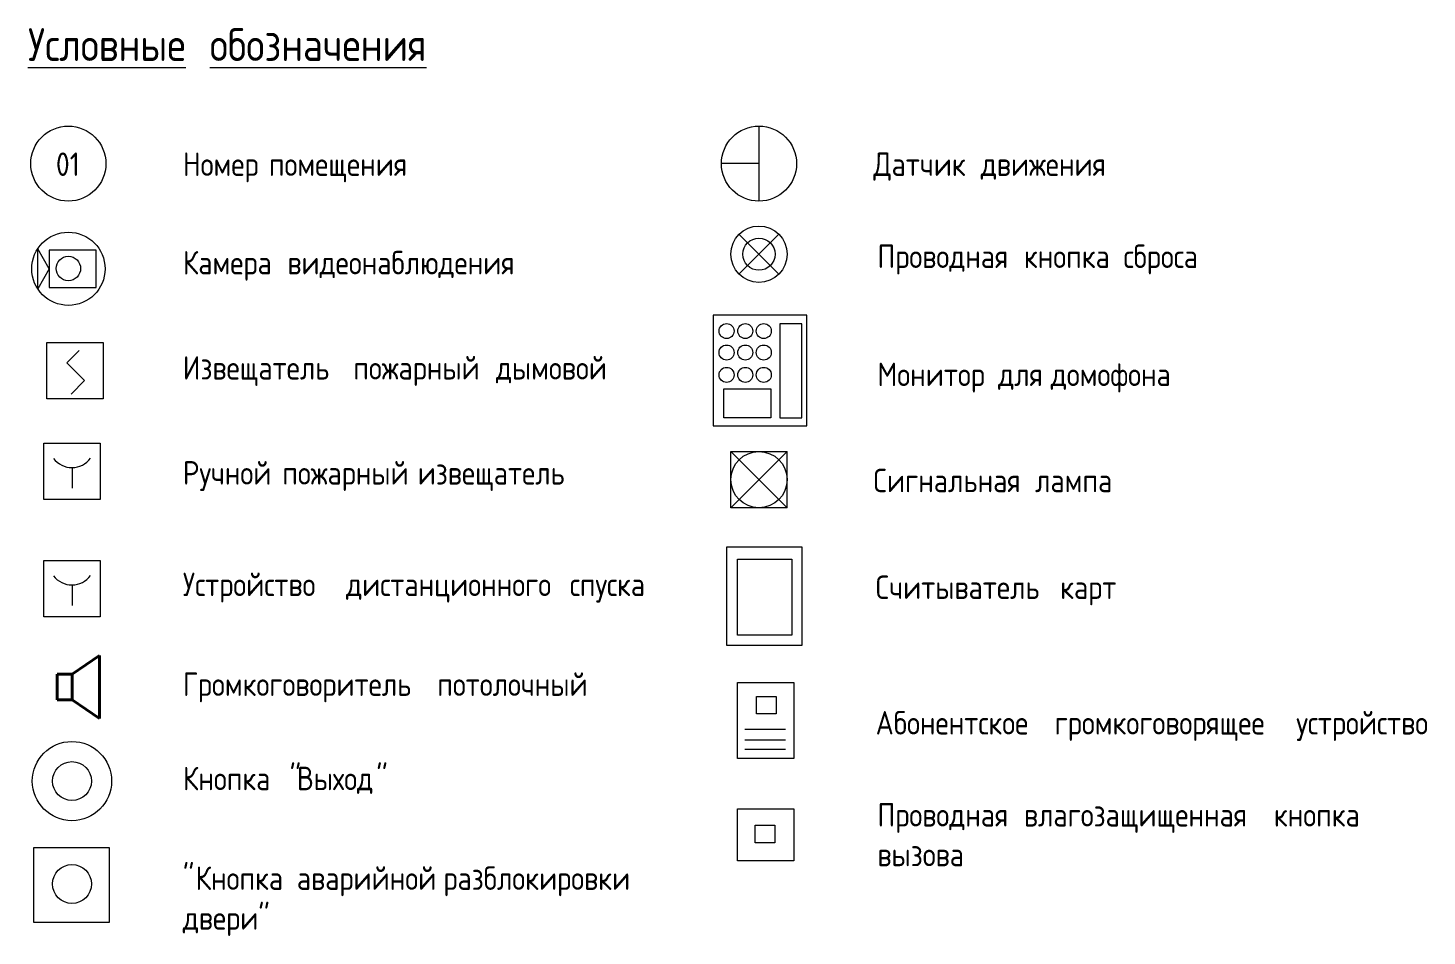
# Model space of a CAD drawing. Header units: millimetres. Extents: x 1311 to 195818, y -8553 to 29000.
# Drawn here: x 1310.6 to 1459.5, y 3093 to 3189.7 of the extents above; entities that cross this region are included whole.
import ezdxf

# ---------------------------------------------------------------- set-up
doc = ezdxf.new("R2010")
doc.units = ezdxf.units.MM
for name, color, linetype, lineweight in [('A-DETL', 7, 'Continuous', 9), ('A-DETL-2', 7, 'Continuous', 40), ('A-DETL-3', 7, 'Continuous', 20), ('G-ANNO-TEXT', 7, 'Continuous', 9)]:
    doc.layers.add(name, color=color, linetype=linetype, lineweight=lineweight)
doc.layers.add('A-DETL-4', color=7, linetype='Continuous', lineweight=9, true_color=0x008040)
doc.styles.add('GOST Common', font='GOST_Common.ttf', dxfattribs={"width": 0.9, "height": 3.5})
doc.styles.add('GOST Common_1', font='GOST_Common.ttf', dxfattribs={"width": 0.9, "height": 2.5})

msp = doc.modelspace()

# ---------------------------------------------------------------- linework, layer by layer
at = {"layer": 'A-DETL'}
for p, q in [((1388.41, 3179.27), (1388.41, 3171.27)), ((1388.41, 3175.27), (1384.41, 3175.27)), ((1312.61, 3156.21), (1318.61, 3156.21)), ((1312.61, 3150.21), (1312.61, 3156.21)), ((1318.61, 3156.21), (1318.61, 3150.21)), ((1316.04, 3155.36), (1314.73, 3154.05)), ((1314.73, 3154.05), (1316.63, 3152.16)), ((1316.63, 3152.16), (1315.19, 3150.72)), ((1318.61, 3150.21), (1312.61, 3150.21)), ((1312.29, 3139.5), (1312.29, 3145.5)), ((1312.29, 3145.5), (1318.27, 3145.5)), ((1318.27, 3145.5), (1318.27, 3139.5)), ((1315.29, 3142.89), (1315.29, 3140.7)), ((1318.27, 3139.5), (1312.29, 3139.5)), ((1386.12, 3120.01), (1392.12, 3120.01)), ((1386.12, 3111.89), (1386.12, 3120.01)), ((1392.12, 3120.01), (1392.12, 3111.89)), ((1388.14, 3118.5), (1390.24, 3118.5)), ((1388.14, 3116.65), (1388.14, 3118.5)), ((1390.24, 3118.5), (1390.24, 3116.65)), ((1390.24, 3116.65), (1388.14, 3116.65)), ((1386.92, 3115.04), (1391.22, 3115.04)), ((1386.92, 3113.9), (1391.22, 3113.9)), ((1386.92, 3112.89), (1391.22, 3112.89)), ((1392.12, 3111.89), (1386.12, 3111.89)), ((1386.12, 3106.56), (1392.12, 3106.56)), ((1386.12, 3101.01), (1386.12, 3106.56)), ((1392.12, 3106.56), (1392.12, 3101.01)), ((1388.01, 3104.79), (1390.11, 3104.79)), ((1388.01, 3102.93), (1388.01, 3104.79)), ((1390.11, 3104.79), (1390.11, 3102.93)), ((1390.11, 3102.93), (1388.01, 3102.93)), ((1392.12, 3101.01), (1386.12, 3101.01))]:
    msp.add_line(p, q, dxfattribs=at)
for centre in [(1314.89, 3175.27), (1388.41, 3175.27)]:
    msp.add_circle(centre, 4, dxfattribs=at)
msp.add_arc((1315.27, 3145.33), 2.44, 216.7613, 324.0228, dxfattribs=at)
at = {"layer": 'A-DETL-2'}
for p, q in [((1315.29, 3120.9), (1318.2, 3122.89)), ((1318.2, 3122.89), (1318.2, 3116.15)), ((1313.72, 3120.9), (1313.72, 3118.14)), ((1315.29, 3120.9), (1313.72, 3120.9)), ((1315.29, 3118.14), (1315.29, 3120.9)), ((1313.72, 3118.14), (1315.29, 3118.14)), ((1315.29, 3118.14), (1318.2, 3116.15))]:
    msp.add_line(p, q, dxfattribs=at)
at = {"layer": 'A-DETL-3'}
for p, q in [((1386.28, 3167.74), (1390.53, 3163.5)), ((1390.53, 3167.74), (1386.28, 3163.5)), ((1312.86, 3164.07), (1311.63, 3166.19)), ((1311.63, 3161.95), (1311.63, 3166.19)), ((1317.86, 3166.05), (1312.86, 3166.05)), ((1312.86, 3166.05), (1312.86, 3162.09)), ((1317.86, 3162.09), (1317.86, 3166.05)), ((1312.86, 3164.07), (1311.63, 3161.95)), ((1312.86, 3162.09), (1317.86, 3162.09)), ((1393.52, 3159.12), (1383.52, 3159.12)), ((1383.52, 3159.12), (1383.52, 3147.35)), ((1393.52, 3147.35), (1393.52, 3159.12)), ((1392.98, 3158.19), (1390.63, 3158.19)), ((1390.63, 3158.19), (1390.63, 3148.19)), ((1392.98, 3148.19), (1392.98, 3158.19)), ((1384.68, 3151.27), (1389.68, 3151.27)), ((1384.68, 3148.19), (1384.68, 3151.27)), ((1389.68, 3151.27), (1389.68, 3148.19)), ((1383.52, 3147.35), (1393.52, 3147.35)), ((1389.68, 3148.19), (1384.68, 3148.19)), ((1390.63, 3148.19), (1392.98, 3148.19)), ((1385.41, 3144.61), (1391.41, 3144.61)), ((1385.41, 3138.61), (1385.41, 3144.61)), ((1385.41, 3144.61), (1391.41, 3138.61)), ((1391.41, 3144.61), (1385.41, 3138.61)), ((1391.41, 3138.61), (1391.41, 3144.61)), ((1391.41, 3138.61), (1385.41, 3138.61)), ((1384.98, 3134.44), (1392.98, 3134.44)), ((1384.98, 3123.93), (1384.98, 3134.44)), ((1392.98, 3134.44), (1392.98, 3123.93)), ((1312.29, 3127), (1312.29, 3133)), ((1312.29, 3133), (1318.27, 3133)), ((1318.27, 3133), (1318.27, 3127)), ((1386.12, 3133.15), (1391.91, 3133.15)), ((1386.12, 3125.05), (1386.12, 3133.15)), ((1391.91, 3133.15), (1391.91, 3125.05)), ((1315.29, 3130.39), (1315.29, 3128.2)), ((1318.27, 3127), (1312.29, 3127)), ((1391.91, 3125.05), (1386.12, 3125.05)), ((1392.98, 3123.93), (1384.98, 3123.93)), ((1311.23, 3102.44), (1319.23, 3102.44)), ((1311.23, 3094.44), (1311.23, 3102.44)), ((1319.23, 3102.44), (1319.23, 3094.44)), ((1319.23, 3094.44), (1311.23, 3094.44))]:
    msp.add_line(p, q, dxfattribs=at)
for centre, radius in [((1314.9, 3164.07), 3.9), ((1388.41, 3165.62), 3), ((1388.41, 3165.62), 1.71), ((1314.9, 3164.1), 1.3), ((1384.96, 3157.44), 0.8), ((1386.95, 3157.44), 0.8), ((1388.92, 3157.44), 0.8), ((1384.96, 3155.15), 0.8), ((1386.95, 3155.15), 0.8), ((1388.92, 3155.15), 0.8), ((1384.96, 3152.77), 0.8), ((1386.95, 3152.77), 0.8), ((1388.92, 3152.77), 0.8), ((1388.41, 3141.61), 3), ((1315.28, 3098.54), 2.07)]:
    msp.add_circle(centre, radius, dxfattribs=at)
msp.add_arc((1315.27, 3132.83), 2.44, 216.7613, 324.0228, dxfattribs=at)
at = {"layer": 'A-DETL-4'}
for radius in [4.22, 2.07]:
    msp.add_circle((1315.28, 3109.5), radius, dxfattribs=at)

# ---------------------------------------------------------------- texts
at = {"layer": 'G-ANNO-TEXT', "attachment_point": 1}
for s, insert, char_height, width, style in [('\\LУсловные', (1310.6, 3189.7), 3.5, 22.1506, 'GOST Common'), ('\\L\\fGOST Common|b0|i0|c204|p34|;\\W.9;\\L ', (1328.87, 3189.7), 3.5, 1.2987, 'GOST Common'), ('\\Lобозначения', (1329.95, 3189.7), 3.5, 30.1595, 'GOST Common'), ('01', (1313.57, 3176.46), 2.5, 3.319, 'GOST Common_1'), ('Номер', (1327.08, 3176.46), 2.5, 10.1734, 'GOST Common_1'), ('\\fGOST Common|b0|i0|c204|p34|;\\W.9; ', (1335.47, 3176.46), 2.5, 0.938, 'GOST Common_1'), ('помещения', (1336.24, 3176.46), 2.5, 18.543, 'GOST Common_1'), ('Датчик', (1400.59, 3176.46), 2.5, 12.9152, 'GOST Common_1'), ('\\fGOST Common|b0|i0|c204|p34|;\\W.9; ', (1411.25, 3176.46), 2.5, 0.938, 'GOST Common_1'), ('движения', (1412.02, 3176.46), 2.5, 16.0899, 'GOST Common_1'), ('Проводная', (1401.02, 3166.65), 2.5, 17.9658, 'GOST Common_1'), ('\\fGOST Common|b0|i0|c204|p34|;\\W.9; ', (1415.84, 3166.65), 2.5, 0.938, 'GOST Common_1'), ('\\fGOST Common|b0|i0|c204|p34|;\\W.9; ', (1426.44, 3166.65), 2.5, 0.938, 'GOST Common_1'), ('сброса', (1427.21, 3166.65), 2.5, 11.3278, 'GOST Common_1'), ('Камера', (1327.08, 3165.97), 2.5, 12.5544, 'GOST Common_1'), ('\\fGOST Common|b0|i0|c204|p34|;\\W.9; ', (1337.43, 3165.97), 2.5, 0.938, 'GOST Common_1'), ('видеонаблюдения', (1338.21, 3165.97), 2.5, 29.8709, 'GOST Common_1'), ('кнопка', (1416.61, 3166.65), 2.5, 11.9051, 'GOST Common_1'), ('\\fGOST Common|b0|i0|c204|p34|;\\W.9; ', (1327.08, 3161.74), 2.5, 0.938, 'GOST Common_1'), ('Извещатель', (1327.08, 3154.77), 2.5, 21.0683, 'GOST Common_1'), ('\\fGOST Common|b0|i0|c204|p34|;\\W.9; ', (1344.46, 3154.77), 2.5, 0.938, 'GOST Common_1'), ('пожарный', (1345.23, 3154.77), 2.5, 16.5228, 'GOST Common_1'), ('дымовой', (1360.41, 3154.77), 2.5, 14.0696, 'GOST Common_1'), ('Монитор', (1401.02, 3154.07), 2.5, 14.6468, 'GOST Common_1'), ('\\fGOST Common|b0|i0|c204|p34|;\\W.9; ', (1413.1, 3154.07), 2.5, 0.938, 'GOST Common_1'), ('для', (1413.87, 3154.07), 2.5, 5.8443, 'GOST Common_1'), ('\\fGOST Common|b0|i0|c204|p34|;\\W.9; ', (1418.7, 3154.07), 2.5, 0.938, 'GOST Common_1'), ('домофона', (1419.47, 3154.07), 2.5, 16.5228, 'GOST Common_1'), ('Ручной', (1327.08, 3143.58), 2.5, 11.9051, 'GOST Common_1'), ('\\fGOST Common|b0|i0|c204|p34|;\\W.9; ', (1336.9, 3143.58), 2.5, 0.938, 'GOST Common_1'), ('пожарный', (1337.67, 3143.58), 2.5, 16.5228, 'GOST Common_1'), ('\\fGOST Common|b0|i0|c204|p34|;\\W.9; ', (1351.3, 3143.58), 2.5, 0.938, 'GOST Common_1'), ('извещатель', (1352.08, 3143.58), 2.5, 20.8519, 'GOST Common_1'), ('\\fGOST Common|b0|i0|c204|p34|;\\W.9; ', (1369.28, 3143.58), 2.5, 0.938, 'GOST Common_1'), ('Сигнальная', (1400.59, 3142.77), 2.5, 19.9139, 'GOST Common_1'), ('\\fGOST Common|b0|i0|c204|p34|;\\W.9; ', (1417.03, 3142.77), 2.5, 0.938, 'GOST Common_1'), ('лампа', (1417.8, 3142.77), 2.5, 10.3899, 'GOST Common_1'), ('Устройство', (1327.08, 3131.7), 2.5, 20.1304, 'GOST Common_1'), ('\\fGOST Common|b0|i0|c204|p34|;\\W.9; ', (1343.68, 3131.7), 2.5, 0.938, 'GOST Common_1'), ('дистанционного', (1344.46, 3131.7), 2.5, 27.9228, 'GOST Common_1'), ('\\fGOST Common|b0|i0|c204|p34|;\\W.9; ', (1367.5, 3131.7), 2.5, 0.938, 'GOST Common_1'), ('спуска', (1368.27, 3131.7), 2.5, 11.3278, 'GOST Common_1'), ('Считыватель', (1400.83, 3131.4), 2.5, 22.8721, 'GOST Common_1'), ('\\fGOST Common|b0|i0|c204|p34|;\\W.9; ', (1419.7, 3131.4), 2.5, 0.938, 'GOST Common_1'), ('карт', (1420.47, 3131.4), 2.5, 8.5139, 'GOST Common_1'), ('Громкоговоритель', (1327.08, 3121.07), 2.5, 31.8911, 'GOST Common_1'), ('\\fGOST Common|b0|i0|c204|p34|;\\W.9; ', (1353.39, 3121.07), 2.5, 0.938, 'GOST Common_1'), ('потолочный', (1354.16, 3121.07), 2.5, 20.2025, 'GOST Common_1'), ('Абонентское', (1400.83, 3116.96), 2.5, 22.1506, 'GOST Common_1'), ('\\fGOST Common|b0|i0|c204|p34|;\\W.9; ', (1419.1, 3116.96), 2.5, 0.938, 'GOST Common_1'), ('\\fGOST Common|b0|i0|c204|p34|;\\W.9; ', (1444.82, 3116.96), 2.5, 0.938, 'GOST Common_1'), ('устройство', (1445.6, 3116.96), 2.5, 19.9139, 'GOST Common_1'), ('громкоговорящее', (1419.88, 3116.96), 2.5, 30.2316, 'GOST Common_1'), ('Кнопка', (1327.08, 3111.03), 2.5, 12.1215, 'GOST Common_1'), (' "', (1337.08, 3111.03), 2.5, 2.5975, 'GOST Common_1'), ('Выход', (1339.22, 3111.03), 2.5, 10.2456, 'GOST Common_1'), ('\\fGOST Common|b0|i0|c204|p34|;\\W.9;"', (1347.67, 3111.03), 2.5, 1.6595, 'GOST Common_1'), ('Проводная', (1401.02, 3107.16), 2.5, 17.9658, 'GOST Common_1'), ('\\fGOST Common|b0|i0|c204|p34|;\\W.9; ', (1415.84, 3107.16), 2.5, 0.938, 'GOST Common_1'), ('влагозащищенная', (1416.61, 3107.16), 2.5, 31.3139, 'GOST Common_1'), ('\\fGOST Common|b0|i0|c204|p34|;\\W.9; ', (1442.45, 3107.16), 2.5, 0.938, 'GOST Common_1'), ('\\fGOST Common|b0|i0|c204|p34|;\\W.9; ', (1453.05, 3107.16), 2.5, 0.938, 'GOST Common_1'), ('кнопка', (1443.22, 3107.16), 2.5, 11.9051, 'GOST Common_1'), ('вызова', (1401.02, 3102.93), 2.5, 11.9772, 'GOST Common_1'), ('\\fGOST Common|b0|i0|c204|p34|;\\W.9;"', (1327.08, 3100.41), 2.5, 1.6595, 'GOST Common_1'), ('Кнопка', (1328.44, 3100.41), 2.5, 12.1215, 'GOST Common_1'), ('\\fGOST Common|b0|i0|c204|p34|;\\W.9; ', (1338.45, 3100.41), 2.5, 0.938, 'GOST Common_1'), ('аварийной', (1339.22, 3100.41), 2.5, 17.9658, 'GOST Common_1'), ('\\fGOST Common|b0|i0|c204|p34|;\\W.9; ', (1354.04, 3100.41), 2.5, 0.938, 'GOST Common_1'), ('разблокировки', (1354.82, 3100.41), 2.5, 25.3975, 'GOST Common_1'), ('\\fGOST Common|b0|i0|c204|p34|;\\W.9; ', (1375.77, 3100.41), 2.5, 0.938, 'GOST Common_1'), ('\\fGOST Common|b0|i0|c204|p34|;\\W.9;"', (1335.11, 3096.17), 2.5, 1.6595, 'GOST Common_1'), ('двери', (1327.08, 3096.17), 2.5, 9.7405, 'GOST Common_1')]:
    msp.add_mtext(s, dxfattribs=dict(at, insert=insert, char_height=char_height, width=width, style=style))

doc.saveas('drawing.dxf')
